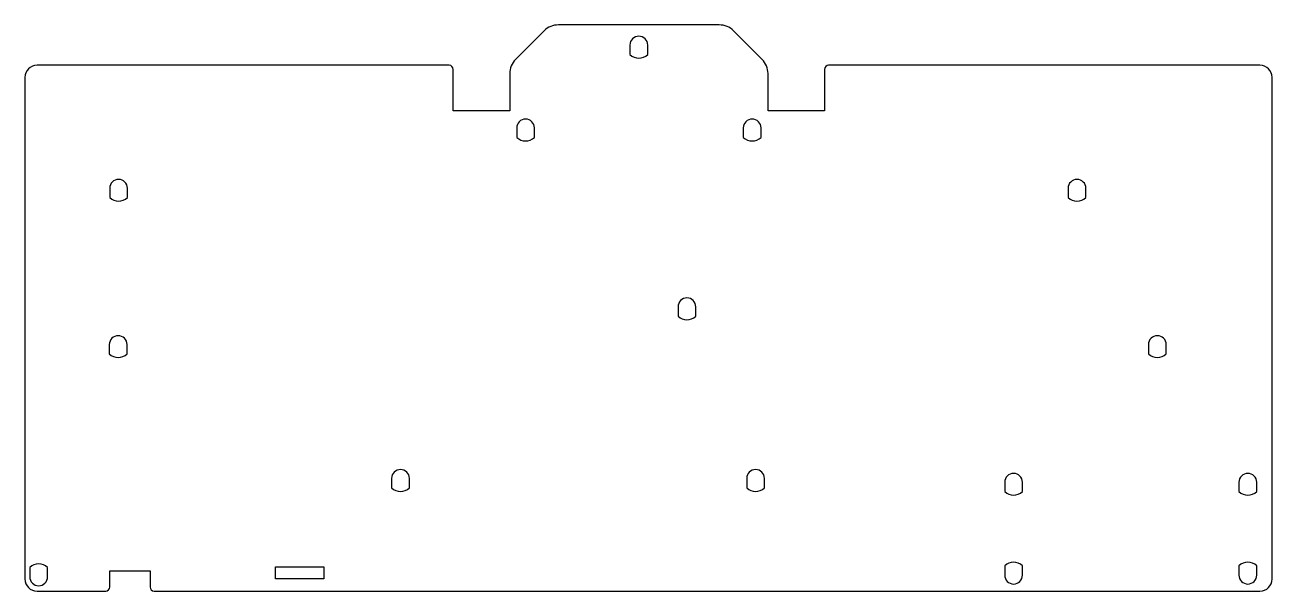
# Model space of a CAD drawing. Header units: millimetres. Extents: x 0 to 309, y 7 to 147.
import ezdxf

# ---------------------------------------------------------------- set-up
doc = ezdxf.new("R2010")
doc.units = ezdxf.units.MM
doc.layers.get('0').update_dxf_attribs({"linetype": 'CONTINUOUS'})

msp = doc.modelspace()

# ---------------------------------------------------------------- linework, layer by layer
for p, q in [((128.56, 145.79), (121.49, 138.71)), ((171.93, 147.25), (132.1, 147.25)), ((182.54, 138.71), (175.46, 145.79)), ((105.03, 137.25), (3, 137.25)), ((106.03, 126), (106.03, 136.25)), ((198, 136.25), (198, 126)), ((305.8, 137.25), (199, 137.25)), ((0, 134.25), (0, 10)), ((120.03, 135.18), (120.03, 126)), ((184, 126), (184, 135.18)), ((308.8, 10), (308.8, 134.25)), ((120.03, 126), (106.03, 126)), ((198, 126), (184, 126)), ((21, 8), (21, 12)), ((21, 12), (31, 12)), ((31, 12), (31, 8)), ((3, 7), (20, 7)), ((32, 7), (305.8, 7))]:
    msp.add_line(p, q)
for points in [[(149.81, 139.93, 0.398277), (154.21, 139.93), (154.21, 142.25, 1), (149.81, 142.25)], [(121.77, 119.4, 0.398277), (126.17, 119.4), (126.17, 121.72, 1), (121.77, 121.72)], [(177.87, 119.4, 0.398277), (182.27, 119.4), (182.27, 121.72, 1), (177.87, 121.72)], [(20.99, 104.46, 0.398277), (25.39, 104.46), (25.39, 106.78, 1), (20.99, 106.78)], [(258.3, 104.46, 0.398277), (262.7, 104.46), (262.7, 106.78, 1), (258.3, 106.78)], [(161.71, 75.1, 0.398277), (166.11, 75.1), (166.11, 77.42, 1), (161.71, 77.42)], [(20.89, 65.75, 0.398277), (25.29, 65.75), (25.29, 68.07, 1), (20.89, 68.07)], [(278.19, 65.75, 0.398277), (282.59, 65.75), (282.59, 68.07, 1), (278.19, 68.07)], [(90.79, 32.58, 0.398277), (95.19, 32.58), (95.19, 34.9, 1), (90.79, 34.9)], [(178.72, 32.58, 0.398277), (183.12, 32.58), (183.12, 34.9, 1), (178.72, 34.9)], [(242.6, 31.63, 0.398277), (247, 31.63), (247, 33.95, 1), (242.6, 33.95)], [(300.6, 31.63, 0.398277), (305, 31.63), (305, 33.95, 1), (300.6, 33.95)], [(5.6, 12.84, 0.398277), (1.2, 12.84), (1.2, 10.52, 1), (5.6, 10.52)], [(247, 13.27, 0.398277), (242.6, 13.27), (242.6, 10.95, 1), (247, 10.95)], [(305, 13.27, 0.398277), (300.6, 13.27), (300.6, 10.95, 1), (305, 10.95)]]:
    msp.add_lwpolyline(points, format="xyb", close=True)
msp.add_lwpolyline([(74, 13), (74, 10), (62, 10), (62, 13)], close=True)
for centre, radius, start, end in [((132.1, 142.25), 5, 90, 135), ((171.93, 142.25), 5, 45, 90), ((3, 134.25), 3, 90, 180), ((105.03, 136.25), 1, 0, 90), ((125.03, 135.18), 5, 135, 180), ((179, 135.18), 5, 0, 45), ((199, 136.25), 1, 90, 180), ((305.8, 134.25), 3, 0, 90), ((3, 10), 3, 180, 270), ((305.8, 10), 3, 270, 360), ((20, 8), 1, 270, 360), ((32, 8), 1, 180, 270)]:
    msp.add_arc(centre, radius, start, end)

doc.saveas('drawing.dxf')
